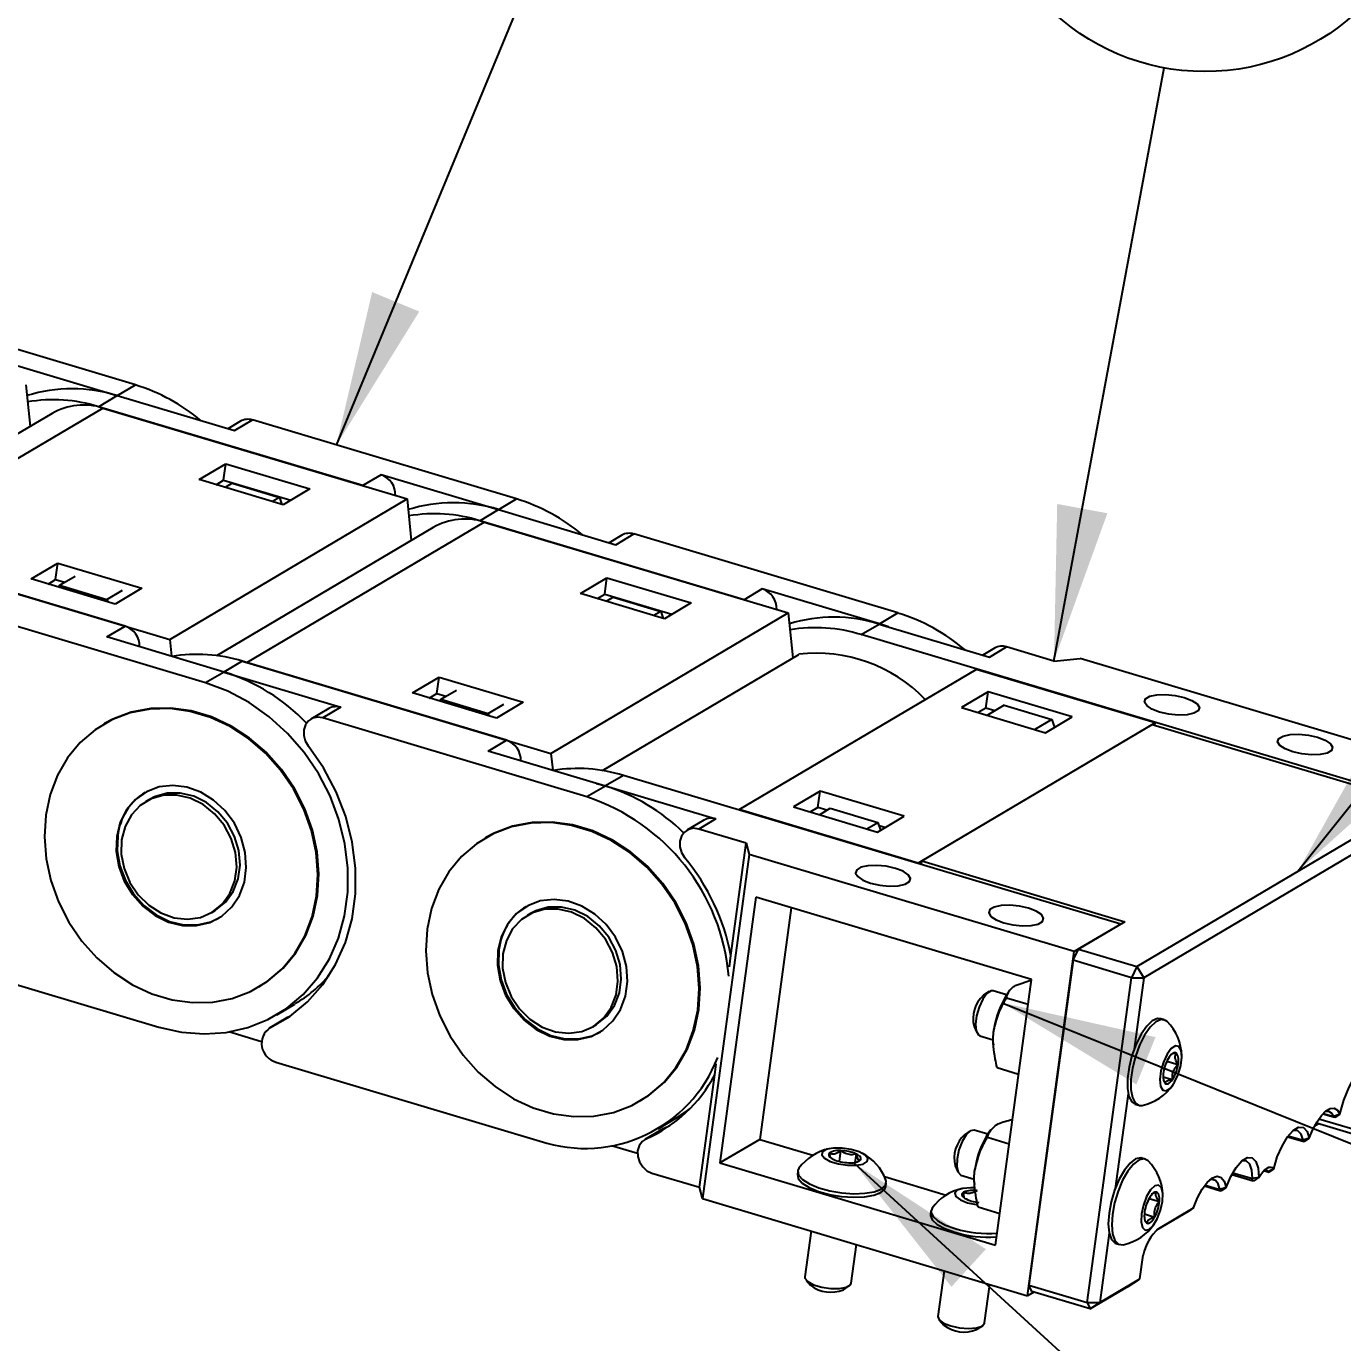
# Model space of a CAD drawing. Header units: millimetres. Extents: x 0 to 279, y 0 to 216.
# Drawn here: x 190.8 to 218.82, y 162.69 to 190.71 of the extents above; entities that cross this region are included whole.
import ezdxf

# ---------------------------------------------------------------- set-up
doc = ezdxf.new("R2010")
doc.units = ezdxf.units.MM
doc.layers.add('DIM', color=1, linetype='Continuous')
doc.styles.add('SLDTEXTSTYLE0', font='TXT', dxfattribs={"width": 0.75})
doc.dimstyles.new('SLDDIMSTYLE0', dxfattribs={"dimtxt": 0.18, "dimasz": 3.302, "dimexe": 0, "dimexo": 0.0625, "dimgap": 0, "dimtad": 0, "dimtih": 1, "dimtoh": 1, "dimdec": 0, "dimrnd": 1e-09, "dimzin": 0, "dimdsep": 46, "dimtxsty": 'Standard', "dimsah": 1, "dimcen": 0.09, "dimadec": 0, "dimazin": 0, "dimtfac": 3.302, "dimtdec": 0, "dimtofl": 0, "dimtmove": 0, "dimatfit": 3, "dimfxl": 1, "dimfrac": 2, "dimtolj": 1, "dimtzin": 0, "dimarcsym": 0})

# ---------------------------------------------------------------- blocks, each defined once
blk = doc.blocks.new('SW_NOTE_20')
at = {"layer": 'DIM', "color": 0}
blk.add_circle((0.867, 4.676), 4.755, dxfattribs=at)
at = {"layer": 'DIM', "color": 0, "insert": (0.797, 6.539), "char_height": 3.5, "attachment_point": 2, "style": 'SLDTEXTSTYLE0'}
blk.add_mtext('26', dxfattribs=at)

msp = doc.modelspace()

# ---------------------------------------------------------------- linework, layer by layer
at = {"color": 7, "linetype": 'Continuous', "lineweight": 25}
for p, q in [((193.123, 183.075), (187.5, 184.757)), ((192.73, 182.843), (190.237, 183.589)), ((190.791, 183.075), (190.881, 182.194)), ((192.73, 182.843), (193.123, 183.075)), ((192.341, 182.613), (192.739, 182.848)), ((192.739, 182.848), (195.232, 182.103)), ((191.35, 182.471), (186.733, 179.739)), ((187.378, 179.595), (192.43, 182.585)), ((197.964, 180.932), (192.341, 182.613)), ((192.43, 182.585), (198.906, 180.648)), ((195.361, 182.303), (195.093, 182.144)), ((195.232, 182.103), (195.616, 182.33)), ((201.238, 180.648), (195.616, 182.33)), ((194.48, 181.061), (195.047, 181.396)), ((194.999, 181.048), (195.047, 181.396)), ((195.047, 181.396), (196.836, 180.861)), ((196.27, 180.526), (194.48, 181.061)), ((194.84, 180.953), (194.999, 181.048)), ((194.999, 181.048), (196.429, 180.62)), ((198.352, 181.161), (197.964, 180.932)), ((200.845, 180.416), (198.352, 181.161)), ((195.181, 180.984), (195.033, 180.896)), ((195.181, 180.984), (196.191, 180.682)), ((195.215, 180.973), (195.226, 180.98)), ((196.836, 180.861), (196.27, 180.526)), ((197.964, 180.932), (197.999, 180.919)), ((193.854, 177.658), (198.906, 180.648)), ((196.191, 180.682), (196.043, 180.594)), ((196.191, 180.682), (196.241, 180.534)), ((198.906, 180.648), (198.997, 179.767)), ((200.845, 180.416), (201.238, 180.648)), ((200.457, 180.186), (200.854, 180.421)), ((200.854, 180.421), (203.347, 179.675)), ((199.465, 180.044), (194.849, 177.312)), ((195.493, 177.168), (200.545, 180.157)), ((206.079, 178.504), (200.457, 180.186)), ((200.545, 180.157), (207.021, 178.221)), ((203.477, 179.876), (203.208, 179.717)), ((203.347, 179.675), (203.731, 179.903)), ((209.353, 178.221), (203.731, 179.903)), ((192.907, 177.939), (187.285, 179.621)), ((187.378, 179.595), (193.854, 177.658)), ((190.905, 178.946), (191.472, 179.281)), ((191.424, 178.932), (191.472, 179.281)), ((191.472, 179.281), (193.261, 178.746)), ((192.695, 178.41), (190.905, 178.946)), ((191.265, 178.838), (191.424, 178.932)), ((191.424, 178.932), (191.617, 178.875)), ((191.479, 178.774), (191.508, 178.81)), ((191.508, 178.81), (191.84, 179.007)), ((191.508, 178.81), (192.518, 178.508)), ((202.595, 178.634), (203.162, 178.969)), ((203.115, 178.621), (203.162, 178.969)), ((203.162, 178.969), (204.952, 178.434)), ((192.518, 178.508), (192.85, 178.705)), ((193.261, 178.746), (192.695, 178.41)), ((204.385, 178.099), (202.595, 178.634)), ((202.955, 178.526), (203.115, 178.621)), ((203.115, 178.621), (204.544, 178.193)), ((203.296, 178.556), (203.148, 178.469)), ((203.296, 178.556), (204.306, 178.254)), ((203.33, 178.546), (203.341, 178.553)), ((206.467, 178.734), (206.079, 178.504)), ((208.96, 177.989), (206.467, 178.734)), ((194.619, 176.732), (188.997, 178.413)), ((192.518, 178.508), (192.535, 178.458)), ((204.306, 178.254), (204.158, 178.167)), ((204.306, 178.254), (204.357, 178.107)), ((204.952, 178.434), (204.385, 178.099)), ((206.079, 178.504), (206.115, 178.492)), ((201.969, 175.231), (207.021, 178.221)), ((207.021, 178.221), (207.12, 177.266)), ((208.576, 177.761), (208.954, 177.985)), ((208.954, 177.985), (211.301, 177.282)), ((208.96, 177.989), (209.353, 178.221)), ((209.155, 177.924), (208.96, 177.989)), ((192.519, 177.71), (192.907, 177.939)), ((195.012, 176.964), (192.519, 177.71)), ((219.163, 174.595), (208.576, 177.761)), ((193.854, 177.658), (193.891, 177.299)), ((211.413, 177.472), (211.163, 177.324)), ((211.301, 177.282), (211.667, 177.499)), ((212.677, 177.197), (211.667, 177.499)), ((195.4, 177.194), (195.003, 176.959)), ((201.022, 175.512), (195.4, 177.194)), ((195.419, 177.188), (195.493, 177.168)), ((195.493, 177.168), (201.969, 175.231)), ((203.066, 174.867), (207.246, 177.34)), ((212.677, 177.197), (213.233, 177.249)), ((220.152, 175.18), (213.233, 177.249)), ((195.012, 176.964), (194.619, 176.732)), ((195.003, 176.959), (197.496, 176.213)), ((199.02, 176.518), (199.587, 176.854)), ((199.54, 176.505), (199.587, 176.854)), ((199.587, 176.854), (201.377, 176.319)), ((205.976, 174.037), (211.019, 177.021)), ((214.829, 175.881), (211.019, 177.021)), ((199.623, 176.383), (199.956, 176.58)), ((200.81, 175.983), (199.02, 176.518)), ((199.38, 176.411), (199.54, 176.505)), ((199.54, 176.505), (199.732, 176.448)), ((199.594, 176.347), (199.623, 176.383)), ((199.623, 176.383), (200.633, 176.081)), ((200.633, 176.081), (200.965, 176.278)), ((201.377, 176.319), (200.81, 175.983)), ((211.273, 176.543), (210.706, 176.208)), ((211.226, 176.195), (211.273, 176.543)), ((213.063, 176.008), (211.273, 176.543)), ((197.242, 176.186), (196.858, 175.959)), ((197.496, 176.213), (197.112, 175.986)), ((200.633, 176.081), (200.65, 176.031)), ((210.706, 176.208), (212.496, 175.673)), ((211.226, 176.195), (211.066, 176.1)), ((211.418, 176.137), (211.226, 176.195)), ((211.619, 176.256), (211.259, 176.043)), ((211.619, 176.256), (212.629, 175.954)), ((212.496, 175.673), (213.063, 176.008)), ((192.466, 175.865), (192.444, 175.852)), ((202.734, 174.304), (197.112, 175.986)), ((214.829, 175.881), (209.786, 172.897)), ((209.861, 172.942), (214.768, 175.846)), ((212.629, 175.954), (212.269, 175.741)), ((212.629, 175.954), (212.687, 175.786)), ((214.768, 175.846), (219.092, 174.552)), ((214.822, 175.83), (214.829, 175.881)), ((200.634, 175.282), (201.022, 175.512)), ((203.127, 174.537), (200.634, 175.282)), ((201.969, 175.231), (202.006, 174.872)), ((203.511, 174.764), (203.134, 174.541)), ((214.098, 171.598), (203.511, 174.764)), ((214.439, 170.694), (221.303, 174.756)), ((203.127, 174.537), (202.734, 174.304)), ((202.937, 174.593), (203.134, 174.541)), ((203.134, 174.541), (205.481, 173.839)), ((207.698, 174.428), (207.131, 174.093)), ((207.651, 174.079), (207.698, 174.428)), ((209.488, 173.893), (207.698, 174.428)), ((221.455, 174.518), (214.591, 170.456)), ((193.421, 174.252), (193.349, 174.209)), ((205.976, 174.037), (205.972, 174.028)), ((209.786, 172.897), (205.976, 174.037)), ((207.131, 174.093), (208.921, 173.557)), ((207.651, 174.079), (207.491, 173.985)), ((207.843, 174.022), (207.651, 174.079)), ((207.684, 173.927), (207.915, 174.064)), ((207.915, 174.064), (208.925, 173.762)), ((205.227, 173.812), (204.861, 173.595)), ((205.481, 173.839), (205.115, 173.622)), ((208.694, 173.625), (208.925, 173.762)), ((208.921, 173.557), (209.488, 173.893)), ((208.925, 173.762), (208.982, 173.594)), ((206.125, 173.32), (205.115, 173.622)), ((209.08, 173.652), (208.949, 173.691)), ((208.982, 173.594), (208.982, 173.594)), ((200.581, 173.438), (200.559, 173.425)), ((205.8, 170.927), (206.125, 173.32)), ((206.125, 173.32), (206.19, 173.082)), ((206.19, 173.082), (205.194, 165.756)), ((213.109, 171.012), (206.19, 173.082)), ((209.851, 172.868), (209.861, 172.942)), ((209.861, 172.942), (214.185, 171.649)), ((209.784, 172.888), (209.786, 172.897)), ((206.334, 172.17), (205.565, 166.513)), ((212.199, 170.416), (206.334, 172.17)), ((194.75, 171.843), (194.821, 171.885)), ((201.536, 171.825), (201.465, 171.782)), ((207.083, 171.946), (206.413, 167.015)), ((214.098, 171.598), (213.109, 171.012)), ((214.185, 171.649), (213.199, 171.065)), ((188.001, 171.087), (193.623, 169.405)), ((212.114, 163.686), (213.109, 171.012)), ((213.084, 170.827), (213.199, 171.065)), ((213.199, 171.065), (214.439, 170.694)), ((205.768, 170.689), (205.8, 170.927)), ((213.084, 170.827), (212.144, 163.909)), ((214.324, 170.456), (213.084, 170.827)), ((214.439, 170.694), (214.324, 170.456)), ((214.439, 170.694), (214.591, 170.456)), ((211.43, 164.759), (212.199, 170.416)), ((211.854, 170.29), (212.205, 170.413)), ((213.384, 163.538), (214.324, 170.456)), ((214.324, 170.456), (214.591, 170.456)), ((214.591, 170.456), (214.385, 168.937)), ((195.754, 170.258), (195.776, 170.271)), ((211.295, 170.16), (211.175, 170.082)), ((211.669, 170.095), (211.383, 170.18)), ((211.738, 170.189), (211.706, 170.147)), ((196.133, 169.669), (196.516, 169.896)), ((211.667, 170.028), (212.127, 169.89)), ((196.347, 169.602), (195.963, 169.375)), ((196.37, 169.614), (195.986, 169.387)), ((196.347, 169.602), (196.37, 169.614)), ((196.37, 169.614), (196.412, 169.635)), ((215.022, 169.562), (214.949, 169.583)), ((195.809, 169.093), (195.116, 169.301)), ((202.865, 169.416), (202.937, 169.458)), ((210.977, 169.418), (211.034, 169.287)), ((211.096, 169.222), (211.382, 169.137)), ((211.385, 169.072), (211.388, 169.025)), ((196.116, 168.66), (201.739, 166.978)), ((205.455, 168.386), (205.487, 168.625)), ((211.465, 168.544), (211.925, 168.406)), ((215.081, 168.68), (215.318, 168.61)), ((205.13, 165.994), (205.455, 168.386)), ((215.004, 168.347), (215.199, 168.288)), ((214.255, 167.987), (213.981, 165.969)), ((203.869, 167.831), (203.891, 167.844)), ((214.405, 167.763), (214.478, 167.741)), ((204.248, 167.242), (204.641, 167.474)), ((204.365, 167.244), (204.501, 167.308)), ((218.227, 167.304), (218.3, 167.347)), ((218.262, 167.358), (218.26, 167.363)), ((219.502, 166.987), (218.262, 167.358)), ((218.318, 167.455), (219.527, 167.094)), ((218.401, 167.558), (218.647, 167.485)), ((218.764, 167.554), (218.634, 167.499)), ((218.665, 167.489), (218.764, 167.554)), ((204.332, 167.227), (203.967, 167.011)), ((204.365, 167.244), (203.999, 167.027)), ((204.332, 167.227), (204.365, 167.244)), ((210.892, 167.193), (210.772, 167.114)), ((211.266, 167.127), (210.98, 167.213)), ((211.263, 167.06), (211.724, 166.922)), ((211.334, 167.221), (211.303, 167.18)), ((217.651, 167.072), (217.995, 166.969)), ((218.112, 167.039), (217.978, 166.996)), ((218.012, 166.973), (218.112, 167.039)), ((203.812, 166.714), (203.261, 166.878)), ((206.413, 167.015), (205.565, 166.513)), ((206.413, 167.015), (207.544, 166.677)), ((208.109, 166.544), (208.141, 166.776)), ((205.565, 166.513), (211.43, 164.759)), ((208.447, 166.526), (208.471, 166.703)), ((208.492, 166.529), (208.555, 166.573)), ((214.619, 166.594), (214.546, 166.616)), ((204.12, 166.296), (205.13, 165.994)), ((207.224, 166.341), (207.214, 166.264)), ((209.069, 166.221), (210.379, 165.829)), ((210.574, 166.451), (210.631, 166.32)), ((210.693, 166.255), (210.979, 166.169)), ((216.463, 166.268), (216.92, 166.131)), ((217.037, 166.2), (216.902, 166.179)), ((216.937, 166.135), (217.037, 166.2)), ((217.144, 166.349), (217.239, 166.32)), ((217.357, 166.389), (217.231, 166.326)), ((217.257, 166.324), (217.357, 166.389)), ((205.194, 165.756), (205.13, 165.994)), ((209.096, 166.008), (209.107, 166.085)), ((210.981, 166.105), (210.985, 166.057)), ((215.881, 166.025), (216.224, 165.922)), ((216.342, 165.991), (216.208, 165.948)), ((216.242, 165.926), (216.342, 165.991)), ((205.194, 165.756), (212.114, 163.686)), ((214.701, 165.758), (214.92, 165.692)), ((214.861, 165.892), (214.756, 165.848)), ((210.059, 165.493), (210.049, 165.416)), ((211.062, 165.576), (211.522, 165.438)), ((214.602, 165.426), (214.82, 165.361)), ((215.546, 165.489), (214.861, 165.083)), ((214.906, 165.116), (215.648, 165.555)), ((215.648, 165.555), (215.546, 165.489)), ((215.548, 165.49), (215.546, 165.489)), ((215.548, 165.49), (215.648, 165.555)), ((214.62, 165.282), (214.661, 165.228)), ((207.505, 165.065), (207.372, 164.089)), ((213.852, 165.019), (213.651, 163.538)), ((214.002, 164.795), (214.075, 164.774)), ((208.363, 163.954), (208.475, 164.775)), ((214.506, 164.044), (214.575, 164.55)), ((207.4, 164.019), (207.497, 163.908)), ((208.345, 163.917), (208.363, 163.954)), ((210.34, 164.217), (210.207, 163.241)), ((213.651, 163.538), (214.506, 164.044)), ((214.259, 163.885), (214.478, 164.024)), ((214.478, 164.024), (214.506, 164.044)), ((208.195, 163.813), (208.318, 163.894)), ((211.198, 163.107), (211.31, 163.927)), ((212.246, 163.765), (212.114, 163.686)), ((212.144, 163.909), (213.384, 163.538)), ((212.208, 163.776), (212.144, 163.909)), ((213.448, 163.405), (212.208, 163.776)), ((214.259, 163.885), (213.448, 163.405)), ((213.384, 163.538), (213.651, 163.538)), ((213.384, 163.538), (213.448, 163.405)), ((213.448, 163.405), (213.651, 163.538)), ((210.235, 163.171), (210.332, 163.06)), ((211.03, 162.965), (211.153, 163.046))]:
    msp.add_line(p, q, dxfattribs=at)
at = {"color": 8, "linetype": 'Continuous', "lineweight": 25}
for p, q in [((218.408, 167.566), (218.634, 167.499)), ((217.664, 167.09), (217.978, 166.996)), ((216.484, 166.305), (216.902, 166.179)), ((217.147, 166.351), (217.231, 166.326)), ((215.894, 166.042), (216.208, 165.948)), ((214.906, 165.116), (214.886, 165.103))]:
    msp.add_line(p, q, dxfattribs=at)
at = {"color": 7, "linetype": 'Continuous', "lineweight": 25, "flags": 128}
for points in [[(193.623, 169.405), (194.104, 169.297), (194.586, 169.259), (195.059, 169.291), (195.514, 169.395), (195.943, 169.566), (196.339, 169.803), (196.693, 170.101), (196.999, 170.454), (197.252, 170.855), (197.446, 171.298), (197.578, 171.774), (197.646, 172.274), (197.649, 172.789), (197.585, 173.309), (197.457, 173.824), (197.267, 174.326), (197.018, 174.804), (196.716, 175.249), (196.365, 175.654), (195.972, 176.011), (195.545, 176.313), (195.091, 176.555), (194.619, 176.732)], [(215.451, 176.423), (215.614, 176.36), (215.725, 176.286), (215.772, 176.21), (215.748, 176.14), (215.657, 176.086), (215.509, 176.054), (215.322, 176.047), (215.119, 176.067), (214.924, 176.111), (214.761, 176.174), (214.65, 176.248), (214.603, 176.325), (214.627, 176.394), (214.719, 176.448), (214.867, 176.481), (215.053, 176.487), (215.256, 176.467), (215.451, 176.423)], [(191.219, 173.916), (191.191, 173.457), (191.227, 172.99), (191.327, 172.523), (191.489, 172.069), (191.709, 171.636), (191.983, 171.236), (192.304, 170.876), (192.666, 170.564), (193.059, 170.308), (193.475, 170.114), (193.905, 169.985), (194.34, 169.925), (194.769, 169.935), (195.184, 170.014), (195.574, 170.162), (195.931, 170.374), (196.247, 170.646), (196.515, 170.972), (196.729, 171.344), (196.885, 171.754), (196.978, 172.194), (197.007, 172.653), (196.971, 173.121), (196.871, 173.587), (196.709, 174.041), (196.488, 174.474), (196.214, 174.875), (195.893, 175.235), (195.532, 175.546), (195.139, 175.802), (194.722, 175.996), (194.292, 176.125), (193.857, 176.185), (193.428, 176.175), (193.014, 176.096), (192.624, 175.949), (192.267, 175.736), (191.95, 175.465), (191.682, 175.139), (191.468, 174.766), (191.313, 174.356), (191.219, 173.916)], [(195.776, 170.271), (195.953, 170.387), (196.269, 170.659), (196.538, 170.985), (196.752, 171.357), (196.907, 171.768), (197, 172.207), (197.029, 172.666), (196.993, 173.134), (196.893, 173.6), (196.731, 174.055), (196.51, 174.487), (196.237, 174.888), (195.915, 175.248), (195.554, 175.559), (195.161, 175.815), (194.745, 176.01), (194.314, 176.138), (193.88, 176.198), (193.45, 176.189), (193.036, 176.109), (192.646, 175.962), (192.466, 175.865)], [(197.112, 175.986), (197.002, 176.001), (196.897, 175.979), (196.808, 175.922), (196.743, 175.837), (196.709, 175.731), (196.707, 175.613), (196.739, 175.496), (196.802, 175.39)], [(218.286, 175.575), (218.449, 175.512), (218.56, 175.438), (218.607, 175.362), (218.583, 175.292), (218.492, 175.238), (218.344, 175.206), (218.157, 175.199), (217.954, 175.219), (217.759, 175.264), (217.596, 175.326), (217.485, 175.4), (217.438, 175.477), (217.462, 175.546), (217.554, 175.6), (217.702, 175.633), (217.888, 175.639), (218.091, 175.619), (218.286, 175.575)], [(195.986, 169.387), (196.409, 169.632), (196.788, 169.944), (197.116, 170.315), (197.386, 170.739), (197.594, 171.207), (197.735, 171.712), (197.807, 172.242), (197.809, 172.788), (197.739, 173.339), (197.601, 173.885), (197.396, 174.416), (197.128, 174.921), (196.802, 175.39)], [(192.726, 173.466), (192.716, 173.147), (192.77, 172.824), (192.887, 172.512), (193.061, 172.225), (193.283, 171.978), (193.543, 171.78), (193.829, 171.642), (194.128, 171.57), (194.426, 171.568), (194.708, 171.635), (194.961, 171.768), (195.175, 171.962), (195.338, 172.207), (195.443, 172.491), (195.485, 172.802), (195.462, 173.125), (195.376, 173.444), (195.23, 173.746), (195.031, 174.014), (194.789, 174.238), (194.514, 174.407), (194.219, 174.513), (193.92, 174.55), (193.628, 174.518), (193.359, 174.417), (193.124, 174.252), (192.934, 174.031), (192.8, 173.765), (192.726, 173.466)], [(192.831, 173.39), (192.824, 173.087), (192.883, 172.779), (193.005, 172.486), (193.183, 172.221), (193.408, 172), (193.667, 171.834), (193.947, 171.732), (194.233, 171.7), (194.509, 171.74), (194.76, 171.849), (194.972, 172.021), (195.135, 172.248), (195.239, 172.516), (195.28, 172.812), (195.254, 173.12), (195.163, 173.422), (195.012, 173.704), (194.809, 173.948), (194.565, 174.143), (194.293, 174.278), (194.009, 174.345), (193.726, 174.341), (193.461, 174.266), (193.228, 174.125), (193.039, 173.924), (192.904, 173.675), (192.831, 173.39)], [(194.821, 171.885), (194.831, 171.891), (195.044, 172.063), (195.207, 172.29), (195.311, 172.558), (195.351, 172.855), (195.325, 173.162), (195.234, 173.465), (195.083, 173.746), (194.88, 173.99), (194.636, 174.185), (194.365, 174.32), (194.08, 174.387), (193.798, 174.384), (193.533, 174.309), (193.421, 174.252)], [(199.335, 171.489), (199.306, 171.03), (199.342, 170.562), (199.442, 170.096), (199.604, 169.642), (199.825, 169.209), (200.099, 168.808), (200.42, 168.448), (200.781, 168.137), (201.174, 167.881), (201.59, 167.687), (202.021, 167.558), (202.455, 167.498), (202.885, 167.508), (203.299, 167.587), (203.689, 167.735), (204.046, 167.947), (204.362, 168.219), (204.631, 168.544), (204.845, 168.917), (205, 169.327), (205.093, 169.767), (205.122, 170.226), (205.086, 170.693), (204.986, 171.16), (204.824, 171.614), (204.603, 172.047), (204.33, 172.447), (204.008, 172.808), (203.647, 173.119), (203.254, 173.375), (202.838, 173.569), (202.407, 173.698), (201.973, 173.758), (201.543, 173.748), (201.129, 173.669), (200.739, 173.521), (200.382, 173.309), (200.066, 173.037), (199.798, 172.712), (199.583, 172.339), (199.428, 171.929), (199.335, 171.489)], [(203.891, 167.844), (204.069, 167.96), (204.385, 168.232), (204.653, 168.558), (204.867, 168.93), (205.023, 169.34), (205.116, 169.78), (205.145, 170.239), (205.109, 170.707), (205.008, 171.173), (204.846, 171.628), (204.626, 172.06), (204.352, 172.461), (204.031, 172.821), (203.67, 173.132), (203.276, 173.388), (202.86, 173.582), (202.43, 173.711), (201.995, 173.771), (201.566, 173.761), (201.151, 173.682), (200.761, 173.535), (200.581, 173.438)], [(192.748, 173.479), (192.738, 173.16), (192.793, 172.838), (192.91, 172.525), (193.083, 172.239), (193.305, 171.991), (193.565, 171.793), (193.852, 171.655), (194.15, 171.583), (194.448, 171.581), (194.73, 171.648), (194.91, 171.734)], [(205.115, 173.622), (205.004, 173.637), (204.899, 173.614), (204.809, 173.556), (204.745, 173.469), (204.711, 173.36), (204.712, 173.241), (204.747, 173.123), (204.813, 173.017)], [(208.774, 172.472), (208.969, 172.428), (209.172, 172.408), (209.358, 172.415), (209.506, 172.447), (209.598, 172.501), (209.622, 172.57), (209.575, 172.647), (209.464, 172.721), (209.301, 172.784), (209.106, 172.828), (208.903, 172.848), (208.716, 172.841), (208.568, 172.809), (208.477, 172.755), (208.453, 172.685), (208.5, 172.609), (208.611, 172.535), (208.774, 172.472)], [(200.841, 171.039), (200.831, 170.72), (200.886, 170.397), (201.003, 170.085), (201.176, 169.798), (201.398, 169.55), (201.658, 169.353), (201.945, 169.215), (202.243, 169.143), (202.541, 169.141), (202.823, 169.208), (203.077, 169.341), (203.29, 169.535), (203.453, 169.78), (203.558, 170.064), (203.6, 170.375), (203.578, 170.698), (203.491, 171.017), (203.345, 171.318), (203.146, 171.587), (202.904, 171.811), (202.629, 171.98), (202.335, 172.086), (202.035, 172.123), (201.743, 172.09), (201.474, 171.989), (201.239, 171.825), (201.05, 171.604), (200.915, 171.338), (200.841, 171.039)], [(200.947, 170.963), (200.94, 170.659), (200.999, 170.352), (201.12, 170.058), (201.299, 169.794), (201.523, 169.572), (201.783, 169.406), (202.063, 169.305), (202.348, 169.273), (202.624, 169.312), (202.875, 169.421), (203.088, 169.594), (203.25, 169.82), (203.355, 170.089), (203.395, 170.385), (203.369, 170.693), (203.278, 170.995), (203.127, 171.276), (202.924, 171.521), (202.68, 171.716), (202.409, 171.851), (202.124, 171.918), (201.842, 171.914), (201.577, 171.839), (201.343, 171.698), (201.154, 171.497), (201.02, 171.248), (200.947, 170.963)], [(202.937, 169.458), (202.946, 169.464), (203.159, 169.636), (203.322, 169.863), (203.426, 170.131), (203.466, 170.427), (203.44, 170.735), (203.349, 171.037), (203.198, 171.319), (202.996, 171.563), (202.752, 171.758), (202.48, 171.893), (202.196, 171.96), (201.913, 171.956), (201.648, 171.882), (201.536, 171.825)], [(211.609, 171.624), (211.804, 171.58), (212.007, 171.56), (212.193, 171.567), (212.341, 171.599), (212.433, 171.653), (212.457, 171.723), (212.41, 171.799), (212.299, 171.873), (212.136, 171.936), (211.941, 171.98), (211.738, 172), (211.551, 171.993), (211.403, 171.961), (211.312, 171.907), (211.288, 171.837), (211.335, 171.761), (211.446, 171.687), (211.609, 171.624)], [(200.863, 171.052), (200.853, 170.733), (200.908, 170.41), (201.025, 170.098), (201.199, 169.812), (201.421, 169.564), (201.681, 169.366), (201.967, 169.228), (202.266, 169.156), (202.563, 169.154), (202.845, 169.221), (203.026, 169.307)], [(211.383, 170.18), (211.337, 170.18), (211.249, 170.122), (211.16, 170), (211.083, 169.832), (211.029, 169.645), (211.008, 169.466), (211.022, 169.323), (211.069, 169.237), (211.096, 169.222)], [(214.949, 169.583), (214.883, 169.587), (214.77, 169.537), (214.65, 169.423), (214.533, 169.253), (214.426, 169.04), (214.337, 168.8), (214.274, 168.55), (214.241, 168.31), (214.24, 168.096), (214.272, 167.926), (214.333, 167.811), (214.405, 167.763)], [(215.086, 169.522), (215.053, 169.548), (214.956, 169.565), (214.843, 169.515), (214.724, 169.401), (214.606, 169.231), (214.499, 169.018), (214.411, 168.778), (214.347, 168.528), (214.314, 168.288), (214.313, 168.074), (214.345, 167.904), (214.406, 167.789), (214.493, 167.738), (214.553, 167.739)], [(211.385, 169.072), (211.384, 169.196), (211.396, 169.336)], [(215.321, 168.397), (215.375, 168.584), (215.396, 168.763), (215.382, 168.906), (215.335, 168.992), (215.262, 169.006), (215.174, 168.948), (215.085, 168.826), (215.007, 168.658), (214.954, 168.471), (214.933, 168.292), (214.947, 168.149), (214.994, 168.063), (215.067, 168.049), (215.155, 168.107), (215.244, 168.229), (215.321, 168.397)], [(215.283, 168.849), (215.267, 168.858), (215.25, 168.862), (215.232, 168.859), (215.212, 168.851), (215.192, 168.838), (215.171, 168.819), (215.15, 168.795), (215.129, 168.767)], [(218.764, 167.554), (218.85, 167.848), (218.961, 168.125), (219.091, 168.368), (219.232, 168.559), (219.373, 168.688), (219.506, 168.744), (219.622, 168.726), (219.713, 168.633), (219.773, 168.471), (219.799, 168.253), (219.789, 167.991), (219.743, 167.703)], [(215.046, 168.206), (215.061, 168.197), (215.078, 168.194), (215.097, 168.196), (215.116, 168.204), (215.137, 168.217), (215.158, 168.236), (215.179, 168.26), (215.199, 168.288)], [(204.641, 167.474), (204.847, 167.608), (204.931, 167.671)], [(218.112, 167.039), (218.188, 167.225), (218.276, 167.39), (218.37, 167.523), (218.466, 167.619), (218.558, 167.672), (218.642, 167.678), (218.711, 167.638), (218.764, 167.554)], [(218.634, 167.499), (218.587, 167.573), (218.525, 167.609), (218.451, 167.603), (218.443, 167.6)], [(218.665, 167.489), (218.662, 167.487), (218.651, 167.484), (218.641, 167.488), (218.634, 167.499)], [(203.999, 167.027), (203.91, 166.968), (203.847, 166.879), (203.815, 166.77), (203.818, 166.65), (203.855, 166.533), (203.922, 166.428), (204.013, 166.346), (204.12, 166.296)], [(210.98, 167.213), (210.899, 167.197), (210.809, 167.112), (210.723, 166.968), (210.654, 166.789), (210.613, 166.602), (210.606, 166.434), (210.634, 166.313), (210.693, 166.255), (210.693, 166.255)], [(217.357, 166.389), (217.431, 166.641), (217.531, 166.873), (217.646, 167.066), (217.768, 167.202), (217.885, 167.271), (217.987, 167.265), (218.065, 167.185), (218.112, 167.039)], [(217.978, 166.996), (217.936, 167.126), (217.867, 167.196), (217.777, 167.202), (217.761, 167.196)], [(208.089, 166.492), (208.282, 166.463), (208.466, 166.463), (208.613, 166.49), (208.702, 166.541), (208.717, 166.608), (208.658, 166.681), (208.532, 166.749), (208.36, 166.801), (208.167, 166.829), (207.983, 166.83), (207.836, 166.803), (207.747, 166.752), (207.732, 166.684), (207.791, 166.611), (207.916, 166.544), (208.089, 166.492)], [(218.012, 166.973), (218.011, 166.972), (218, 166.969), (217.99, 166.972), (217.983, 166.981), (217.978, 166.996)], [(207.894, 166.719), (207.884, 166.705), (207.881, 166.689), (207.883, 166.673), (207.891, 166.656), (207.905, 166.639), (207.924, 166.622), (207.949, 166.606), (207.978, 166.59)], [(208.555, 166.573), (208.564, 166.588), (208.568, 166.604), (208.566, 166.62), (208.558, 166.637), (208.544, 166.654), (208.525, 166.671), (208.5, 166.687), (208.471, 166.703)], [(214.546, 166.616), (214.523, 166.621), (214.415, 166.598), (214.297, 166.51), (214.178, 166.362), (214.065, 166.165), (213.968, 165.934), (213.894, 165.686), (213.848, 165.44), (213.833, 165.213), (213.851, 165.023), (213.901, 164.884), (213.978, 164.805), (214.002, 164.795)], [(214.683, 166.555), (214.596, 166.599), (214.488, 166.577), (214.37, 166.488), (214.251, 166.34), (214.138, 166.143), (214.041, 165.912), (213.967, 165.665), (213.921, 165.418), (213.906, 165.192), (213.924, 165.001), (213.974, 164.862), (214.051, 164.783), (214.15, 164.771)], [(216.342, 165.991), (216.441, 166.224), (216.556, 166.418), (216.677, 166.556), (216.794, 166.626), (216.897, 166.622), (216.976, 166.544), (217.024, 166.4), (217.037, 166.2)], [(216.902, 166.179), (216.89, 166.356), (216.848, 166.485), (216.778, 166.554), (216.687, 166.557), (216.673, 166.553)], [(207.214, 166.264), (207.232, 166.179), (207.317, 166.082), (207.464, 165.989), (207.662, 165.907), (207.897, 165.842)], [(207.248, 166.399), (207.226, 166.349), (207.242, 166.255), (207.327, 166.158), (207.474, 166.066), (207.673, 165.984), (207.908, 165.919)], [(210.981, 166.105), (210.98, 166.228), (210.993, 166.369)], [(215.648, 165.555), (215.732, 165.768), (215.832, 165.953), (215.94, 166.098), (216.048, 166.193), (216.149, 166.229), (216.235, 166.206), (216.301, 166.125), (216.342, 165.991)], [(217.037, 166.2), (217.08, 166.269), (217.124, 166.326), (217.168, 166.371), (217.212, 166.404), (217.253, 166.422), (217.292, 166.426), (217.327, 166.415), (217.357, 166.389)], [(207.897, 165.842), (208.151, 165.799), (208.406, 165.781), (208.642, 165.79), (208.841, 165.824), (208.99, 165.881), (209.077, 165.957), (209.096, 166.008)], [(207.908, 165.919), (208.162, 165.876), (208.416, 165.858), (208.652, 165.866), (208.852, 165.9), (209.001, 165.957), (209.087, 166.033), (209.106, 166.123), (209.099, 166.148)], [(211.006, 165.981), (210.904, 165.985), (210.736, 165.971), (210.616, 165.931), (210.565, 165.87), (210.588, 165.799), (210.684, 165.727), (210.836, 165.666)], [(214.943, 165.504), (214.984, 165.692), (214.991, 165.859), (214.963, 165.981), (214.905, 166.039), (214.824, 166.024), (214.734, 165.938), (214.648, 165.795), (214.579, 165.616), (214.538, 165.428), (214.531, 165.261), (214.559, 165.139), (214.617, 165.081), (214.698, 165.096), (214.788, 165.182), (214.874, 165.325), (214.943, 165.504)], [(216.208, 165.948), (216.172, 166.067), (216.113, 166.139), (216.037, 166.16), (215.99, 166.149)], [(216.242, 165.926), (216.24, 165.925), (216.229, 165.921), (216.22, 165.924), (216.213, 165.933), (216.208, 165.948)], [(216.937, 166.135), (216.931, 166.132), (216.921, 166.131), (216.913, 166.135), (216.907, 166.145), (216.903, 166.16), (216.902, 166.179)], [(210.753, 165.89), (210.735, 165.877), (210.723, 165.863), (210.717, 165.848), (210.716, 165.832), (210.722, 165.816), (210.733, 165.799), (210.75, 165.782), (210.772, 165.765)], [(210.836, 165.666), (211.023, 165.626), (211.052, 165.622)], [(214.861, 165.892), (214.843, 165.894), (214.825, 165.89), (214.805, 165.881), (214.784, 165.867), (214.763, 165.847), (214.742, 165.822), (214.722, 165.792), (214.702, 165.759)], [(214.92, 165.692), (214.922, 165.731), (214.921, 165.767), (214.917, 165.8), (214.91, 165.828), (214.901, 165.852), (214.89, 165.87), (214.876, 165.884), (214.861, 165.892)], [(210.049, 165.416), (210.048, 165.396), (210.086, 165.301), (210.191, 165.205), (210.355, 165.115), (210.566, 165.037)], [(210.084, 165.552), (210.058, 165.473), (210.096, 165.378), (210.201, 165.281), (210.365, 165.191), (210.577, 165.114)], [(214.602, 165.427), (214.6, 165.388), (214.601, 165.353), (214.605, 165.32), (214.612, 165.292), (214.621, 165.268), (214.632, 165.249), (214.646, 165.236), (214.661, 165.228)], [(214.661, 165.228), (214.679, 165.226), (214.697, 165.229), (214.717, 165.239), (214.738, 165.253), (214.759, 165.273), (214.78, 165.298), (214.8, 165.327), (214.82, 165.361)], [(207.372, 164.089), (207.375, 164.06), (207.434, 163.987), (207.56, 163.919), (207.732, 163.867), (207.925, 163.839), (208.109, 163.838), (208.257, 163.865), (208.345, 163.917)], [(210.207, 163.241), (210.232, 163.174), (210.327, 163.103), (210.48, 163.042), (210.666, 163.001), (210.858, 162.987), (211.027, 163.001), (211.146, 163.041)], [(211.146, 163.041), (211.197, 163.102), (211.198, 163.107)]]:
    msp.add_lwpolyline(points, dxfattribs=at)
at = {"color": 7, "linetype": 'Continuous', "lineweight": 25}
for centre, radius, start, end in [((191.933, 179.209), 4.045, 50.1274, 72.9013), ((191.777, 179.779), 3.217, 72.5984, 107.4152), ((191.371, 179.475), 3.285, 72.8237, 99.5259), ((192.02, 181.296), 1.353, 72.3321, 119.667), ((195.518, 182.031), 0.314, 72.0064, 119.9927), ((198.213, 180.737), 0.447, 358.0166, 71.8578), ((199.892, 177.352), 3.217, 72.5984, 107.4152), ((200.048, 176.782), 4.045, 50.1274, 72.9013), ((199.487, 177.048), 3.285, 72.8237, 99.5259), ((200.135, 178.869), 1.353, 72.3321, 119.667), ((203.634, 179.604), 0.314, 72.0064, 119.9927), ((206.328, 178.31), 0.447, 358.0166, 71.8578), ((207.991, 174.913), 3.219, 72.6042, 107.1004), ((208.162, 174.35), 4.05, 49.666, 72.8934), ((192.767, 177.514), 0.447, 358.3445, 71.784), ((207.606, 174.623), 3.284, 72.8222, 99.603), ((211.57, 177.2), 0.314, 71.994, 120.0051), ((194.43, 174.054), 3.286, 72.8277, 99.3062), ((207.628, 174.161), 3.203, 43.8659, 96.8425), ((193.786, 173.023), 4.127, 43.7359, 72.7209), ((197.399, 175.914), 0.314, 72.0064, 119.9927), ((200.882, 175.087), 0.447, 358.3445, 71.784), ((202.541, 171.623), 3.287, 72.8302, 99.1651), ((193.985, 173.343), 1.245, 121.659, 173.7204), ((201.919, 170.629), 4.091, 45.3629, 72.822), ((201.35, 170.105), 4.422, 5.0135, 71.75), ((205.384, 173.54), 0.314, 71.994, 120.0051), ((201.224, 170.043), 4.661, 10.9355, 39.6521), ((202.1, 170.916), 1.245, 121.659, 173.7204), ((195.033, 172.417), 2.925, 300.6683, 319.3472), ((213.199, 169.112), 1.816, 145.2656, 172.916), ((211.626, 169.586), 0.671, 132.2566, 194.4412), ((196.216, 169.053), 0.405, 124.4627, 255.8333), ((214.339, 168.774), 1.057, 1.0158, 45.0101), ((202.694, 169.853), 3.03, 251.6157, 338.7925), ((215.824, 168.329), 0.821, 147.7558, 171.8438), ((215.041, 168.691), 0.289, 343.5577, 33.0902), ((215.288, 168.364), 0.289, 163.5577, 213.0902), ((214.505, 168.726), 0.821, 327.7558, 351.8438), ((202.777, 169.796), 3.026, 293.8036, 332.235), ((214.339, 168.774), 1.057, 281.6878, 325.682), ((211.227, 166.617), 0.674, 132.4528, 194.2451), ((212.796, 166.145), 1.816, 145.2656, 172.916), ((208.107, 165.782), 1.057, 101.9632, 144.2904), ((208.091, 166.426), 0.353, 81.8683, 123.8623), ((208.126, 165.922), 0.853, 66.1248, 88.9993), ((208.323, 167.37), 0.853, 246.1248, 268.9993), ((208.358, 166.867), 0.353, 261.8683, 303.8623), ((208.107, 165.782), 1.057, 20.2313, 62.5585), ((213.936, 165.807), 1.057, 1.0158, 45.0101), ((217.169, 166.277), 0.0794, 37.9906, 104.3566), ((217.245, 166.338), 0.0182, 222.2941, 311.3487), ((210.942, 164.934), 1.057, 101.9632, 144.2904), ((210.955, 165.402), 0.528, 80.7339, 112.5009), ((211.127, 166.393), 0.721, 240.5163, 266.1816), ((215.448, 165.354), 0.849, 151.5315, 175.0658), ((214.074, 165.765), 0.849, 331.5315, 355.0658), ((211.29, 167.511), 2.501, 253.4241, 274.0075), ((213.936, 165.807), 1.057, 281.6878, 325.682), ((215.574, 164.345), 1.02, 130.8919, 168.4094), ((211.28, 167.438), 2.505, 253.4344, 273.8243), ((207.926, 164.454), 0.694, 231.794, 292.7277), ((210.763, 163.615), 0.703, 232.1997, 292.3219)]:
    msp.add_arc(centre, radius, start, end, dxfattribs=at)
for points, knots in [([(211.667, 170.028), (211.672, 170.05), (211.695, 170.134), (211.751, 170.225), (211.842, 170.282), (211.854, 170.29)], [0, 0, 0, 0, 0.233716, 0.89488, 1, 1, 1, 1]), ([(211.396, 169.336), (211.442, 169.511), (211.507, 169.757), (211.631, 169.967), (211.667, 170.028)], [0, 0, 0, 0, 0.709898, 1, 1, 1, 1]), ([(211.465, 168.544), (211.452, 168.605), (211.401, 168.842), (211.37, 169.113), (211.393, 169.309), (211.396, 169.336)], [0, 0, 0, 0, 0.233716, 0.89488, 1, 1, 1, 1]), ([(215.283, 168.849), (215.24, 168.843), (215.186, 168.836), (215.165, 168.818), (215.161, 168.814)], [0, 0, 0, 0, 0.795907, 1, 1, 1, 1]), ([(215.318, 168.61), (215.294, 168.649), (215.255, 168.717), (215.256, 168.798), (215.274, 168.833), (215.283, 168.849)], [0, 0, 0, 0, 0.4391165, 0.7513669, 1, 1, 1, 1]), ([(215.199, 168.288), (215.198, 168.306), (215.194, 168.363), (215.209, 168.46), (215.261, 168.549), (215.303, 168.594), (215.318, 168.61)], [0, 0, 0, 0, 0.1560255, 0.4937074, 0.8190578, 1, 1, 1, 1]), ([(215.006, 168.279), (215.007, 168.277), (215.013, 168.253), (215.03, 168.228), (215.046, 168.206)], [0, 0, 0, 0, 0.099193, 1, 1, 1, 1]), ([(215.046, 168.206), (215.05, 168.223), (215.056, 168.253), (215.125, 168.278), (215.176, 168.285), (215.199, 168.288)], [0, 0, 0, 0, 0.4391165, 0.7513669, 1, 1, 1, 1]), ([(211.263, 167.06), (211.27, 167.088), (211.292, 167.182), (211.385, 167.264), (211.451, 167.322)], [0, 0, 0, 0, 0.290102, 1, 1, 1, 1]), ([(211.451, 167.322), (211.464, 167.329), (211.551, 167.379), (211.683, 167.412), (211.794, 167.44)], [0, 0, 0, 0, 0.153257, 1, 1, 1, 1]), ([(210.993, 166.369), (211.039, 166.543), (211.104, 166.789), (211.227, 166.999), (211.263, 167.06)], [0, 0, 0, 0, 0.709898, 1, 1, 1, 1]), ([(208.141, 166.776), (208.103, 166.748), (208.038, 166.702), (207.952, 166.696), (207.912, 166.712), (207.894, 166.719)], [0, 0, 0, 0, 0.439117, 0.751367, 1, 1, 1, 1]), ([(208.471, 166.703), (208.451, 166.698), (208.395, 166.686), (208.295, 166.689), (208.204, 166.73), (208.156, 166.765), (208.141, 166.776)], [0, 0, 0, 0, 0.180942, 0.506293, 0.843975, 1, 1, 1, 1]), ([(207.894, 166.719), (207.903, 166.679), (207.915, 166.626), (207.933, 166.611), (207.937, 166.607)], [0, 0, 0, 0, 0.761486, 1, 1, 1, 1]), ([(208.555, 166.573), (208.54, 166.573), (208.515, 166.572), (208.487, 166.632), (208.476, 166.681), (208.471, 166.703)], [0, 0, 0, 0, 0.4391165, 0.7513669, 1, 1, 1, 1]), ([(211.062, 165.576), (211.048, 165.638), (210.997, 165.874), (210.967, 166.145), (210.99, 166.342), (210.993, 166.369)], [0, 0, 0, 0, 0.233716, 0.89488, 1, 1, 1, 1]), ([(211.04, 165.924), (210.996, 165.9), (210.921, 165.859), (210.821, 165.862), (210.774, 165.881), (210.753, 165.89)], [0, 0, 0, 0, 0.439117, 0.751367, 1, 1, 1, 1]), ([(210.753, 165.89), (210.753, 165.851), (210.753, 165.795), (210.758, 165.78), (210.76, 165.775)], [0, 0, 0, 0, 0.691161, 1, 1, 1, 1]), ([(214.82, 165.361), (214.818, 165.379), (214.811, 165.437), (214.821, 165.537), (214.868, 165.63), (214.906, 165.676), (214.92, 165.692)], [0, 0, 0, 0, 0.156025, 0.493707, 0.819058, 1, 1, 1, 1]), ([(214.92, 165.692), (214.893, 165.726), (214.848, 165.785), (214.84, 165.851), (214.854, 165.879), (214.861, 165.892)], [0, 0, 0, 0, 0.4391165, 0.7513669, 1, 1, 1, 1]), ([(214.661, 165.228), (214.666, 165.253), (214.674, 165.294), (214.744, 165.337), (214.797, 165.353), (214.82, 165.361)], [0, 0, 0, 0, 0.439117, 0.751367, 1, 1, 1, 1])]:
    msp.add_open_spline(points, degree=3, knots=knots, dxfattribs=at)

# ---------------------------------------------------------------- block references
at = {"layer": 'DIM'}
msp.add_blockref('SW_NOTE_20', (215.02, 189.826), dxfattribs=at)

# ---------------------------------------------------------------- leaders
for points in [[(197.402, 181.795), (201.569, 191.86)], [(212.677, 177.197), (215.02, 189.826)], [(217.871, 172.725), (226.124, 183.073)], [(211.573, 169.924), (227.6, 163.454)], [(208.425, 166.506), (215.301, 160.212)]]:
    msp.add_leader(points, dimstyle='SLDDIMSTYLE0', dxfattribs=at)

doc.saveas('drawing.dxf')
